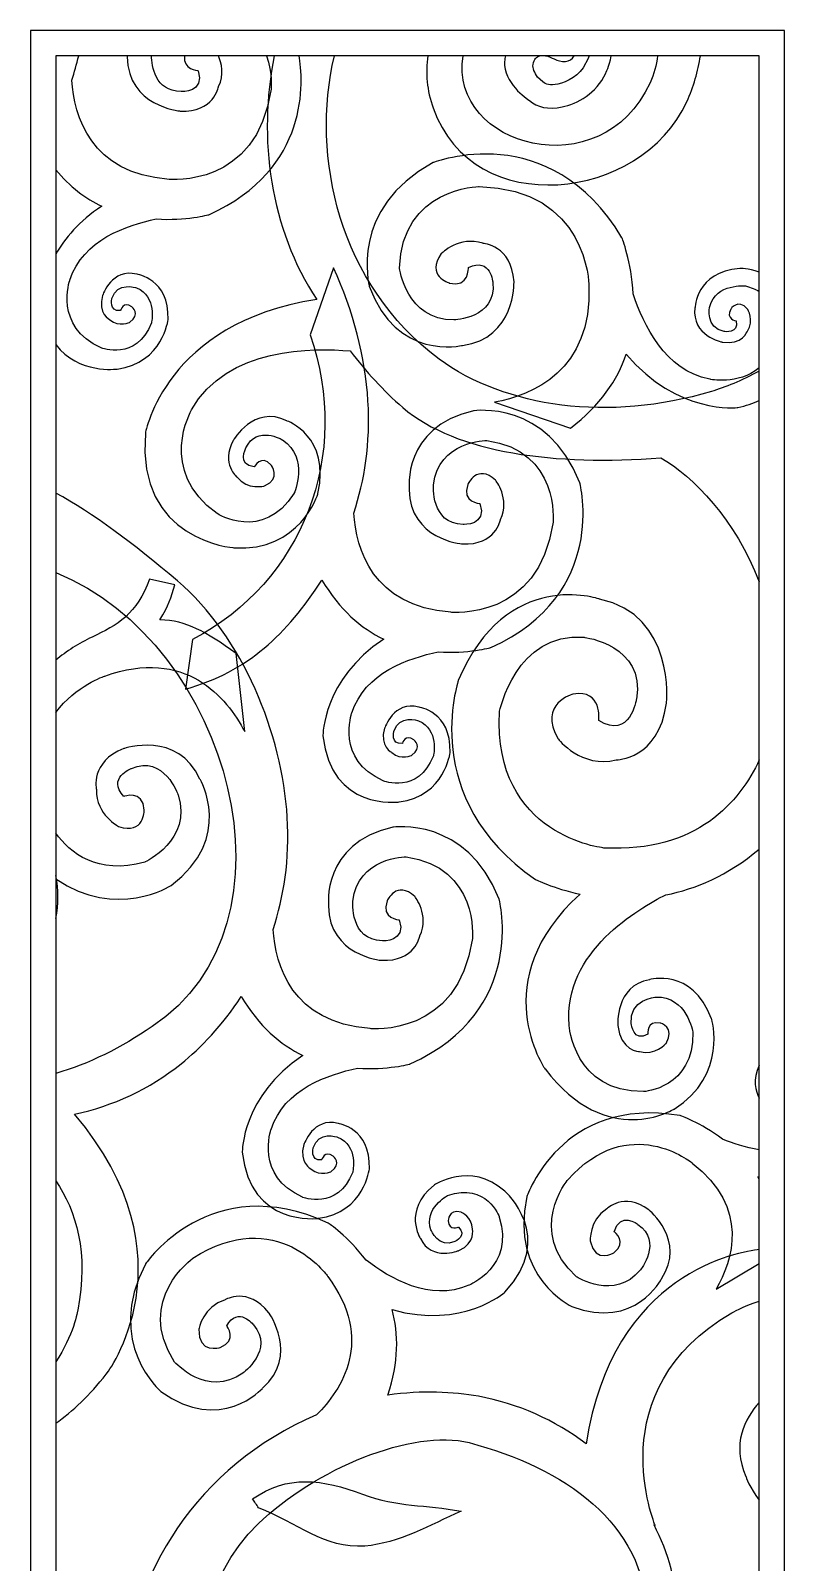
# Model space of a CAD drawing. Header units: centimetres. Extents: x -9.3 to 4.2, y -16.9 to 28.3.
# Drawn here: x -9.33 to 4.24, y 0.74 to 28.29 of the extents above; entities that cross this region are included whole.
import ezdxf

# ---------------------------------------------------------------- set-up
doc = ezdxf.new("R2010")
doc.units = ezdxf.units.CM
doc.header["$MEASUREMENT"] = 0
doc.layers.add('layer 1', color=7, linetype='Continuous')

msp = doc.modelspace()

# ---------------------------------------------------------------- linework, layer by layer
at = {"layer": 'layer 1', "color": 17}
msp.add_lwpolyline([(-9.32529, -16.92782), (4.24021, -16.92782), (4.24021, 28.2905), (-9.32529, 28.2905), (-9.32529, -16.92782)], close=True, dxfattribs=at)
at = {"layer": 'layer 1', "color": 15}
for points, knots in [([(-8.46009, 27.83832), (-8.49599, 27.68736), (-8.5378, 27.54143), (-8.58454, 27.40031), (-8.58454, 27.40031), (-8.5389, 26.76052), (-8.25875, 25.72254), (-6.83439, 25.61505), (-6.83439, 25.61505), (-6.83439, 25.61505), (-5.24925, 25.45483), (-4.99814, 27.23465), (-4.99814, 27.23465), (-4.99814, 27.23465), (-4.96982, 27.51809), (-5.07739, 27.83832), (-5.07739, 27.83832), (-5.07739, 27.83832), (-4.49448, 27.83832), (-4.49448, 27.83832), (-4.49448, 27.83832), (-4.41979, 27.40939), (-4.27888, 25.80864), (-6.11815, 24.98011), (-6.11815, 24.98011), (-6.11815, 24.98011), (-6.52749, 24.86726), (-7.06674, 24.90265), (-7.06674, 24.90265), (-7.58929, 24.79233), (-8.3873, 24.53093), (-8.61914, 23.80355), (-8.61914, 23.80355), (-8.61914, 23.80355), (-8.91365, 22.96223), (-8.0528, 22.58272), (-8.0528, 22.58272), (-8.0528, 22.58272), (-7.42625, 22.34023), (-7.15127, 23.03239), (-7.15127, 23.03239), (-7.15127, 23.03239), (-7.04141, 23.51083), (-7.42202, 23.66354), (-7.42202, 23.66354), (-7.42202, 23.66354), (-7.77247, 23.78413), (-7.86097, 23.47253), (-7.86097, 23.47253), (-7.86097, 23.47253), (-7.92591, 23.23174), (-7.70976, 23.25593), (-7.70976, 23.25593), (-7.70976, 23.25593), (-7.65288, 23.43353), (-7.50398, 23.32257), (-7.50398, 23.32257), (-7.50398, 23.32257), (-7.33583, 23.18693), (-7.53708, 23.04512), (-7.53708, 23.04512), (-7.53708, 23.04512), (-7.73283, 22.9486), (-7.89754, 23.09051), (-7.89754, 23.09051), (-7.89754, 23.09051), (-8.12713, 23.20056), (-8.0301, 23.52855), (-8.0301, 23.52855), (-8.0301, 23.52855), (-7.86322, 24.02744), (-7.41497, 23.90979), (-7.41497, 23.90979), (-7.41497, 23.90979), (-6.8285, 23.83288), (-6.85064, 23.09528), (-6.85064, 23.09528), (-6.85064, 23.09528), (-6.93586, 22.31592), (-7.76899, 22.20381), (-7.76899, 22.20381), (-7.76899, 22.20381), (-8.46897, 22.10669), (-8.87311, 22.64418), (-8.87311, 22.64418), (-8.87311, 22.64418), (-8.87311, 24.2683), (-8.87311, 24.2683), (-8.87311, 24.2683), (-8.71299, 24.5513), (-8.45662, 24.8616), (-8.04592, 25.13151), (-8.04592, 25.13151), (-8.33651, 25.26947), (-8.61951, 25.48235), (-8.87311, 25.78957), (-8.87311, 25.78957), (-8.87311, 25.78957), (-8.87311, 27.83832), (-8.87311, 27.83832), (-8.87311, 27.83832), (-8.87311, 27.83832), (-8.46009, 27.83832), (-8.46009, 27.83832)], [0, 0, 0, 0, 0.03703704, 0.03703704, 0.03703704, 0.03703704, 0.07407407, 0.07407407, 0.07407407, 0.07407407, 0.11111111, 0.11111111, 0.11111111, 0.11111111, 0.14814815, 0.14814815, 0.14814815, 0.14814815, 0.18518519, 0.18518519, 0.18518519, 0.18518519, 0.22222222, 0.22222222, 0.22222222, 0.22222222, 0.25925926, 0.25925926, 0.25925926, 0.25925926, 0.2962963, 0.2962963, 0.2962963, 0.2962963, 0.33333333, 0.33333333, 0.33333333, 0.33333333, 0.37037037, 0.37037037, 0.37037037, 0.37037037, 0.40740741, 0.40740741, 0.40740741, 0.40740741, 0.44444444, 0.44444444, 0.44444444, 0.44444444, 0.48148148, 0.48148148, 0.48148148, 0.48148148, 0.51851852, 0.51851852, 0.51851852, 0.51851852, 0.55555556, 0.55555556, 0.55555556, 0.55555556, 0.59259259, 0.59259259, 0.59259259, 0.59259259, 0.62962963, 0.62962963, 0.62962963, 0.62962963, 0.66666667, 0.66666667, 0.66666667, 0.66666667, 0.7037037, 0.7037037, 0.7037037, 0.7037037, 0.74074074, 0.74074074, 0.74074074, 0.74074074, 0.77777778, 0.77777778, 0.77777778, 0.77777778, 0.81481481, 0.81481481, 0.81481481, 0.81481481, 0.85185185, 0.85185185, 0.85185185, 0.85185185, 0.88888889, 0.88888889, 0.88888889, 0.88888889, 0.92592593, 0.92592593, 0.92592593, 0.92592593, 1, 1, 1, 1]), ([(-7.14959, 27.83832), (-7.14611, 27.65865), (-7.09056, 27.20274), (-6.61673, 27.19486), (-6.61673, 27.19486), (-6.61673, 27.19486), (-6.17864, 27.17146), (-6.31277, 27.57006), (-6.31277, 27.57006), (-6.31277, 27.57006), (-6.59641, 27.58755), (-6.55301, 27.83832), (-6.55301, 27.83832), (-6.55301, 27.83832), (-5.9449, 27.83832), (-5.9449, 27.83832), (-5.9449, 27.83832), (-5.88789, 27.70657), (-5.84098, 27.50305), (-5.94225, 27.2827), (-5.94225, 27.2827), (-5.94225, 27.2827), (-6.02756, 26.81525), (-6.63479, 26.84438), (-6.63479, 26.84438), (-6.63479, 26.84438), (-7.57762, 26.92764), (-7.58554, 27.81911), (-7.58554, 27.81911), (-7.58554, 27.81911), (-7.58636, 27.82584), (-7.58727, 27.83832), (-7.58727, 27.83832), (-7.58727, 27.83832), (-7.14959, 27.83832), (-7.14959, 27.83832)], [0, 0, 0, 0, 0.1, 0.1, 0.1, 0.1, 0.2, 0.2, 0.2, 0.2, 0.3, 0.3, 0.3, 0.3, 0.4, 0.4, 0.4, 0.4, 0.5, 0.5, 0.5, 0.5, 0.6, 0.6, 0.6, 0.6, 0.7, 0.7, 0.7, 0.7, 0.8, 0.8, 0.8, 0.8, 1, 1, 1, 1]), ([(3.78802, 18.37495), (3.36528, 19.48491), (2.59648, 20.28344), (2.01667, 20.60321), (2.01667, 20.60321), (0.12705, 20.4658), (-1.65059, 20.67955), (-2.62795, 21.51151), (-2.62795, 21.51151), (-2.98171, 21.81377), (-3.28774, 22.1604), (-3.57426, 22.52935), (-3.57426, 22.52935), (-4.21219, 22.58577), (-5.80335, 22.607), (-6.42922, 21.4683), (-6.42922, 21.4683), (-6.42922, 21.4683), (-7.06128, 20.38243), (-5.96543, 19.60206), (-5.96543, 19.60206), (-5.96543, 19.60206), (-5.15292, 19.08146), (-4.58334, 19.968), (-4.58334, 19.968), (-4.58334, 19.968), (-4.30286, 20.60233), (-4.79366, 20.92877), (-4.79366, 20.92877), (-4.79366, 20.92877), (-5.24872, 21.20263), (-5.45227, 20.78311), (-5.45227, 20.78311), (-5.45227, 20.78311), (-5.61424, 20.47446), (-5.30288, 20.44149), (-5.30288, 20.44149), (-5.30288, 20.44149), (-5.17466, 20.67723), (-5.00049, 20.48079), (-5.00049, 20.48079), (-5.00049, 20.48079), (-4.80131, 20.23263), (-5.11366, 20.10132), (-5.11366, 20.10132), (-5.11366, 20.10132), (-5.42222, 20.01788), (-5.6142, 20.26207), (-5.6142, 20.26207), (-5.6142, 20.26207), (-5.90163, 20.49181), (-5.67785, 20.91794), (-5.67785, 20.91794), (-5.67785, 20.91794), (-5.31076, 21.56651), (-4.71406, 21.27122), (-4.71406, 21.27122), (-4.71406, 21.27122), (-3.92115, 20.99383), (-4.15444, 19.96313), (-4.15444, 19.96313), (-4.15444, 19.96313), (-4.4769, 18.9084), (-5.66687, 18.98859), (-5.66687, 18.98859), (-5.66687, 18.98859), (-7.4295, 19.11145), (-7.2598, 21.04943), (-7.2598, 21.04943), (-7.2598, 21.04943), (-6.91008, 23.03517), (-4.17553, 23.45504), (-4.17553, 23.45504), (-5.01799, 24.71976), (-5.23873, 26.3604), (-4.9399, 27.83832), (-4.9399, 27.83832), (-4.9399, 27.83832), (-3.8584, 27.83832), (-3.8584, 27.83832), (-3.8584, 27.83832), (-4.28528, 26.01201), (-3.77721, 23.7338), (-1.97516, 22.38113), (-1.97516, 22.38113), (-0.77919, 21.51004), (1.08374, 21.24545), (2.92567, 21.80005), (2.92567, 21.80005), (3.17211, 21.87266), (3.46785, 21.99434), (3.78802, 22.16428), (3.78802, 22.16428), (3.78802, 22.16428), (3.78802, 18.37495), (3.78802, 18.37495)], [0, 0, 0, 0, 0.04, 0.04, 0.04, 0.04, 0.08, 0.08, 0.08, 0.08, 0.12, 0.12, 0.12, 0.12, 0.16, 0.16, 0.16, 0.16, 0.2, 0.2, 0.2, 0.2, 0.24, 0.24, 0.24, 0.24, 0.28, 0.28, 0.28, 0.28, 0.32, 0.32, 0.32, 0.32, 0.36, 0.36, 0.36, 0.36, 0.4, 0.4, 0.4, 0.4, 0.44, 0.44, 0.44, 0.44, 0.48, 0.48, 0.48, 0.48, 0.52, 0.52, 0.52, 0.52, 0.56, 0.56, 0.56, 0.56, 0.6, 0.6, 0.6, 0.6, 0.64, 0.64, 0.64, 0.64, 0.68, 0.68, 0.68, 0.68, 0.72, 0.72, 0.72, 0.72, 0.76, 0.76, 0.76, 0.76, 0.8, 0.8, 0.8, 0.8, 0.84, 0.84, 0.84, 0.84, 0.88, 0.88, 0.88, 0.88, 0.92, 0.92, 0.92, 0.92, 1, 1, 1, 1]), ([(2.72805, 27.83832), (2.68731, 27.56013), (2.60714, 27.28202), (2.48376, 27.01023), (2.48376, 27.01023), (1.66437, 25.21816), (-1.36552, 24.86413), (-2.08041, 26.89947), (-2.08041, 26.89947), (-2.19599, 27.21097), (-2.22144, 27.53206), (-2.17578, 27.83832), (-2.17578, 27.83832), (-2.17578, 27.83832), (-1.54018, 27.83832), (-1.54018, 27.83832), (-1.54018, 27.83832), (-1.80726, 26.19781), (0.95335, 25.44582), (1.8229, 27.35269), (1.8229, 27.35269), (1.89242, 27.50572), (1.937, 27.66931), (1.95937, 27.83832), (1.95937, 27.83832), (1.95937, 27.83832), (2.72805, 27.83832), (2.72805, 27.83832)], [0, 0, 0, 0, 0.125, 0.125, 0.125, 0.125, 0.25, 0.25, 0.25, 0.25, 0.375, 0.375, 0.375, 0.375, 0.5, 0.5, 0.5, 0.5, 0.625, 0.625, 0.625, 0.625, 0.75, 0.75, 0.75, 0.75, 1, 1, 1, 1]), ([(1.12253, 27.83832), (1.08863, 27.64057), (1.02472, 27.52342), (1.02472, 27.52342), (1.02472, 27.52342), (0.86129, 27.16183), (0.51352, 26.97385), (0.23883, 26.91739), (0.23883, 26.91739), (-0.00815, 26.8678), (-0.2168, 26.91036), (-0.34427, 27.03387), (-0.34427, 27.03387), (-0.40135, 27.06265), (-0.8224, 27.35945), (-0.79622, 27.73395), (-0.79622, 27.73395), (-0.79358, 27.77007), (-0.78744, 27.80485), (-0.77783, 27.83832), (-0.77783, 27.83832), (-0.77783, 27.83832), (-0.15901, 27.83832), (-0.15901, 27.83832), (-0.15901, 27.83832), (-0.21815, 27.82421), (-0.26595, 27.77948), (-0.28275, 27.68194), (-0.28275, 27.68194), (-0.29789, 27.61506), (-0.25236, 27.53169), (-0.20058, 27.45104), (-0.20058, 27.45104), (-0.20058, 27.45104), (-0.10506, 27.36958), (-0.10506, 27.36958), (-0.10506, 27.36958), (-0.057, 27.32482), (0.02718, 27.30092), (0.16012, 27.32777), (0.16012, 27.32777), (0.32957, 27.36229), (0.56367, 27.48222), (0.66067, 27.69763), (0.66067, 27.69763), (0.66067, 27.69763), (0.69494, 27.75088), (0.72454, 27.83832), (0.72454, 27.83832), (0.72454, 27.83832), (1.12253, 27.83832), (1.12253, 27.83832)], [0, 0, 0, 0, 0.07142857, 0.07142857, 0.07142857, 0.07142857, 0.14285714, 0.14285714, 0.14285714, 0.14285714, 0.21428571, 0.21428571, 0.21428571, 0.21428571, 0.28571429, 0.28571429, 0.28571429, 0.28571429, 0.35714286, 0.35714286, 0.35714286, 0.35714286, 0.42857143, 0.42857143, 0.42857143, 0.42857143, 0.5, 0.5, 0.5, 0.5, 0.57142857, 0.57142857, 0.57142857, 0.57142857, 0.64285714, 0.64285714, 0.64285714, 0.64285714, 0.71428571, 0.71428571, 0.71428571, 0.71428571, 0.78571429, 0.78571429, 0.78571429, 0.78571429, 0.85714286, 0.85714286, 0.85714286, 0.85714286, 1, 1, 1, 1]), ([(0.45552, 27.83832), (0.39924, 27.70845), (0.21243, 27.71809), (0.09854, 27.7804), (0.09854, 27.7804), (0.05346, 27.80427), (-0.00294, 27.82809), (-0.05865, 27.83832), (-0.05865, 27.83832), (-0.05865, 27.83832), (0.45552, 27.83832), (0.45552, 27.83832)], [0, 0, 0, 0, 0.25, 0.25, 0.25, 0.25, 0.5, 0.5, 0.5, 0.5, 1, 1, 1, 1]), ([(-0.97918, 21.60555), (-0.29616, 21.73505), (0.78607, 22.16703), (0.72287, 23.71391), (0.72287, 23.71391), (0.72287, 23.71391), (0.69623, 25.44049), (-1.25135, 25.48724), (-1.25135, 25.48724), (-1.25135, 25.48724), (-2.64458, 25.46439), (-2.68732, 24.0197), (-2.68732, 24.0197), (-2.68732, 24.0197), (-2.56419, 23.07918), (-1.70835, 23.08784), (-1.70835, 23.08784), (-1.70835, 23.08784), (-0.94161, 23.11303), (-1.00519, 23.74977), (-1.00519, 23.74977), (-1.00519, 23.74977), (-1.03503, 24.22433), (-1.44729, 24.02987), (-1.44729, 24.02987), (-1.44729, 24.02987), (-1.42714, 23.66217), (-1.79084, 23.75068), (-1.79084, 23.75068), (-1.79084, 23.75068), (-2.22072, 23.88509), (-1.93548, 24.27911), (-1.93548, 24.27911), (-1.93548, 24.27911), (-1.61426, 24.60472), (-1.18448, 24.46484), (-1.18448, 24.46484), (-1.18448, 24.46484), (-0.67053, 24.43172), (-0.62562, 23.77436), (-0.62562, 23.77436), (-0.62562, 23.77436), (-0.59682, 22.74891), (-1.55552, 22.6284), (-1.55552, 22.6284), (-1.55552, 22.6284), (-2.74671, 22.33998), (-3.22955, 23.69378), (-3.22955, 23.69378), (-3.22955, 23.69378), (-3.61111, 25.09734), (-2.07799, 25.91594), (-2.07799, 25.91594), (-2.07799, 25.91594), (0.01221, 26.74345), (1.31643, 24.56472), (1.31643, 24.56472), (1.31643, 24.56472), (1.48934, 24.13823), (1.51898, 23.55326), (1.51898, 23.55326), (1.70339, 23.00457), (2.08504, 22.17832), (2.8972, 22.02011), (2.8972, 22.02011), (2.8972, 22.02011), (3.39983, 21.90752), (3.78802, 22.2261), (3.78802, 22.2261), (3.78802, 22.2261), (3.78802, 21.63676), (3.78802, 21.63676), (3.78802, 21.63676), (3.67626, 21.5867), (3.54883, 21.5441), (3.403, 21.51156), (3.403, 21.51156), (3.403, 21.51156), (2.31266, 21.37625), (1.3956, 22.4704), (1.3956, 22.4704), (1.23966, 22.01076), (0.92557, 21.54872), (0.38951, 21.14105), (0.38951, 21.14105), (0.38951, 21.14105), (-0.97918, 21.60555), (-0.97918, 21.60555)], [0, 0, 0, 0, 0.04347826, 0.04347826, 0.04347826, 0.04347826, 0.08695652, 0.08695652, 0.08695652, 0.08695652, 0.13043478, 0.13043478, 0.13043478, 0.13043478, 0.17391304, 0.17391304, 0.17391304, 0.17391304, 0.2173913, 0.2173913, 0.2173913, 0.2173913, 0.26086957, 0.26086957, 0.26086957, 0.26086957, 0.30434783, 0.30434783, 0.30434783, 0.30434783, 0.34782609, 0.34782609, 0.34782609, 0.34782609, 0.39130435, 0.39130435, 0.39130435, 0.39130435, 0.43478261, 0.43478261, 0.43478261, 0.43478261, 0.47826087, 0.47826087, 0.47826087, 0.47826087, 0.52173913, 0.52173913, 0.52173913, 0.52173913, 0.56521739, 0.56521739, 0.56521739, 0.56521739, 0.60869565, 0.60869565, 0.60869565, 0.60869565, 0.65217391, 0.65217391, 0.65217391, 0.65217391, 0.69565217, 0.69565217, 0.69565217, 0.69565217, 0.73913043, 0.73913043, 0.73913043, 0.73913043, 0.7826087, 0.7826087, 0.7826087, 0.7826087, 0.82608696, 0.82608696, 0.82608696, 0.82608696, 0.86956522, 0.86956522, 0.86956522, 0.86956522, 0.91304348, 0.91304348, 0.91304348, 0.91304348, 1, 1, 1, 1]), ([(-6.40961, 17.33969), (-4.42595, 18.37406), (-3.53903, 20.66747), (-4.29493, 22.81966), (-4.29493, 22.81966), (-4.29493, 22.81966), (-3.87324, 24.02533), (-3.87324, 24.02533), (-3.87324, 24.02533), (-3.51533, 23.25225), (-3.30353, 22.40846), (-3.25416, 21.63056), (-3.25416, 21.63056), (-3.2069, 20.86421), (-3.31627, 20.19757), (-3.50982, 19.61324), (-3.50982, 19.61324), (-3.46418, 18.97345), (-3.18403, 17.93547), (-1.75967, 17.82798), (-1.75967, 17.82798), (-1.75967, 17.82798), (-0.17453, 17.66775), (0.07658, 19.44758), (0.07658, 19.44758), (0.07658, 19.44758), (0.20463, 20.72682), (-1.11477, 20.92047), (-1.11477, 20.92047), (-1.11477, 20.92047), (-1.98985, 20.90821), (-2.07343, 20.12296), (-2.07343, 20.12296), (-2.07343, 20.12296), (-2.13234, 19.4176), (-1.54201, 19.40778), (-1.54201, 19.40778), (-1.54201, 19.40778), (-1.10392, 19.38438), (-1.23804, 19.78298), (-1.23804, 19.78298), (-1.23804, 19.78298), (-1.57717, 19.80384), (-1.45716, 20.12768), (-1.45716, 20.12768), (-1.45716, 20.12768), (-1.28802, 20.50726), (-0.95743, 20.20373), (-0.95743, 20.20373), (-0.95743, 20.20373), (-0.69338, 19.87453), (-0.86753, 19.49563), (-0.86753, 19.49563), (-0.86753, 19.49563), (-0.95284, 19.02817), (-1.56007, 19.0573), (-1.56007, 19.0573), (-1.56007, 19.0573), (-2.5029, 19.14057), (-2.51082, 20.03204), (-2.51082, 20.03204), (-2.51082, 20.03204), (-2.64776, 21.15452), (-1.35546, 21.45224), (-1.35546, 21.45224), (-1.35546, 21.45224), (-0.0284, 21.65182), (0.55785, 20.15929), (0.55785, 20.15929), (0.55785, 20.15929), (1.09269, 18.15529), (-1.04343, 17.19304), (-1.04343, 17.19304), (-1.04343, 17.19304), (-1.45277, 17.08018), (-1.99202, 17.11557), (-1.99202, 17.11557), (-2.51457, 17.00525), (-3.31258, 16.74385), (-3.54442, 16.01648), (-3.54442, 16.01648), (-3.54442, 16.01648), (-3.83892, 15.17516), (-2.97808, 14.79565), (-2.97808, 14.79565), (-2.97808, 14.79565), (-2.35153, 14.55316), (-2.07654, 15.24532), (-2.07654, 15.24532), (-2.07654, 15.24532), (-1.96669, 15.72376), (-2.3473, 15.87647), (-2.3473, 15.87647), (-2.3473, 15.87647), (-2.69775, 15.99705), (-2.78624, 15.68546), (-2.78624, 15.68546), (-2.78624, 15.68546), (-2.85119, 15.44467), (-2.63504, 15.46885), (-2.63504, 15.46885), (-2.63504, 15.46885), (-2.57815, 15.64645), (-2.42925, 15.5355), (-2.42925, 15.5355), (-2.42925, 15.5355), (-2.26111, 15.39985), (-2.46235, 15.25805), (-2.46235, 15.25805), (-2.46235, 15.25805), (-2.65811, 15.16153), (-2.82282, 15.30343), (-2.82282, 15.30343), (-2.82282, 15.30343), (-3.05241, 15.41349), (-2.95537, 15.74148), (-2.95537, 15.74148), (-2.95537, 15.74148), (-2.7885, 16.24037), (-2.34025, 16.12271), (-2.34025, 16.12271), (-2.34025, 16.12271), (-1.75378, 16.04581), (-1.77592, 15.30821), (-1.77592, 15.30821), (-1.77592, 15.30821), (-1.86114, 14.52885), (-2.69427, 14.41674), (-2.69427, 14.41674), (-2.69427, 14.41674), (-3.92335, 14.2459), (-4.06456, 15.60733), (-4.06456, 15.60733), (-4.06456, 15.60733), (-4.07196, 16.62102), (-2.97119, 17.34444), (-2.97119, 17.34444), (-3.37575, 17.5365), (-3.76558, 17.87375), (-4.08186, 18.4086), (-4.08186, 18.4086), (-4.72134, 17.42602), (-5.4038, 16.77102), (-6.5393, 16.44406), (-6.5393, 16.44406), (-6.5393, 16.44406), (-6.40961, 17.33969), (-6.40961, 17.33969)], [0, 0, 0, 0, 0.02631579, 0.02631579, 0.02631579, 0.02631579, 0.05263158, 0.05263158, 0.05263158, 0.05263158, 0.07894737, 0.07894737, 0.07894737, 0.07894737, 0.10526316, 0.10526316, 0.10526316, 0.10526316, 0.13157895, 0.13157895, 0.13157895, 0.13157895, 0.15789474, 0.15789474, 0.15789474, 0.15789474, 0.18421053, 0.18421053, 0.18421053, 0.18421053, 0.21052632, 0.21052632, 0.21052632, 0.21052632, 0.23684211, 0.23684211, 0.23684211, 0.23684211, 0.26315789, 0.26315789, 0.26315789, 0.26315789, 0.28947368, 0.28947368, 0.28947368, 0.28947368, 0.31578947, 0.31578947, 0.31578947, 0.31578947, 0.34210526, 0.34210526, 0.34210526, 0.34210526, 0.36842105, 0.36842105, 0.36842105, 0.36842105, 0.39473684, 0.39473684, 0.39473684, 0.39473684, 0.42105263, 0.42105263, 0.42105263, 0.42105263, 0.44736842, 0.44736842, 0.44736842, 0.44736842, 0.47368421, 0.47368421, 0.47368421, 0.47368421, 0.5, 0.5, 0.5, 0.5, 0.52631579, 0.52631579, 0.52631579, 0.52631579, 0.55263158, 0.55263158, 0.55263158, 0.55263158, 0.57894737, 0.57894737, 0.57894737, 0.57894737, 0.60526316, 0.60526316, 0.60526316, 0.60526316, 0.63157895, 0.63157895, 0.63157895, 0.63157895, 0.65789474, 0.65789474, 0.65789474, 0.65789474, 0.68421053, 0.68421053, 0.68421053, 0.68421053, 0.71052632, 0.71052632, 0.71052632, 0.71052632, 0.73684211, 0.73684211, 0.73684211, 0.73684211, 0.76315789, 0.76315789, 0.76315789, 0.76315789, 0.78947368, 0.78947368, 0.78947368, 0.78947368, 0.81578947, 0.81578947, 0.81578947, 0.81578947, 0.84210526, 0.84210526, 0.84210526, 0.84210526, 0.86842105, 0.86842105, 0.86842105, 0.86842105, 0.89473684, 0.89473684, 0.89473684, 0.89473684, 0.92105263, 0.92105263, 0.92105263, 0.92105263, 0.94736842, 0.94736842, 0.94736842, 0.94736842, 1, 1, 1, 1]), ([(3.78802, 23.60033), (3.71932, 23.63857), (3.6384, 23.67161), (3.54299, 23.6972), (3.54299, 23.6972), (3.54299, 23.6972), (3.01413, 23.75537), (2.89755, 23.32644), (2.89755, 23.32644), (2.89755, 23.32644), (2.81176, 22.93402), (3.15831, 22.87789), (3.15831, 22.87789), (3.15831, 22.87789), (3.42569, 22.83823), (3.3725, 23.06788), (3.3725, 23.06788), (3.3725, 23.06788), (3.17417, 23.10681), (3.27491, 23.28104), (3.27491, 23.28104), (3.27491, 23.28104), (3.39981, 23.4791), (3.57775, 23.28027), (3.57775, 23.28027), (3.57775, 23.28027), (3.70625, 23.08165), (3.57418, 22.88651), (3.57418, 22.88651), (3.57418, 22.88651), (3.48453, 22.62552), (3.11926, 22.68878), (3.11926, 22.68878), (3.11926, 22.68878), (2.56122, 22.80577), (2.63157, 23.3031), (2.63157, 23.3031), (2.63157, 23.3031), (2.6407, 23.94411), (3.43752, 24.01294), (3.43752, 24.01294), (3.43752, 24.01294), (3.59272, 24.01399), (3.78802, 23.94639), (3.78802, 23.94639), (3.78802, 23.94639), (3.78802, 23.60033), (3.78802, 23.60033)], [0, 0, 0, 0, 0.07692308, 0.07692308, 0.07692308, 0.07692308, 0.15384615, 0.15384615, 0.15384615, 0.15384615, 0.23076923, 0.23076923, 0.23076923, 0.23076923, 0.30769231, 0.30769231, 0.30769231, 0.30769231, 0.38461538, 0.38461538, 0.38461538, 0.38461538, 0.46153846, 0.46153846, 0.46153846, 0.46153846, 0.53846154, 0.53846154, 0.53846154, 0.53846154, 0.61538462, 0.61538462, 0.61538462, 0.61538462, 0.69230769, 0.69230769, 0.69230769, 0.69230769, 0.76923077, 0.76923077, 0.76923077, 0.76923077, 0.84615385, 0.84615385, 0.84615385, 0.84615385, 1, 1, 1, 1]), ([(-8.87311, 4.34255), (-8.55636, 4.80799), (-8.47634, 5.27579), (-8.47634, 5.27579), (-8.47634, 5.27579), (-8.27561, 6.30286), (-8.50666, 7.05939), (-8.87311, 7.60371), (-8.87311, 7.60371), (-8.87311, 7.60371), (-8.87311, 9.53253), (-8.87311, 9.53253), (-8.87311, 9.53253), (-8.28332, 9.69906), (-7.69258, 9.99769), (-7.1388, 10.37713), (-7.1388, 10.37713), (-4.359, 12.19874), (-5.71891, 17.26665), (-8.87311, 18.54533), (-8.87311, 18.54533), (-8.87311, 18.54533), (-8.87311, 19.9733), (-8.87311, 19.9733), (-8.87311, 19.9733), (-8.19587, 19.60246), (-7.48524, 19.07019), (-6.68382, 18.3937), (-6.68382, 18.3937), (-5.49923, 17.38292), (-4.80156, 15.6396), (-4.70645, 14.141), (-4.70645, 14.141), (-4.6592, 13.37464), (-4.76856, 12.70801), (-4.96211, 12.12368), (-4.96211, 12.12368), (-4.91647, 11.48389), (-4.63632, 10.44591), (-3.21196, 10.33842), (-3.21196, 10.33842), (-3.21196, 10.33842), (-1.62682, 10.17819), (-1.37571, 11.95802), (-1.37571, 11.95802), (-1.37571, 11.95802), (-1.24767, 13.23725), (-2.56706, 13.43091), (-2.56706, 13.43091), (-2.56706, 13.43091), (-3.44214, 13.41865), (-3.52572, 12.6334), (-3.52572, 12.6334), (-3.52572, 12.6334), (-3.58463, 11.92804), (-2.9943, 11.91822), (-2.9943, 11.91822), (-2.9943, 11.91822), (-2.55621, 11.89482), (-2.69033, 12.29342), (-2.69033, 12.29342), (-2.69033, 12.29342), (-3.02946, 12.31427), (-2.90946, 12.63812), (-2.90946, 12.63812), (-2.90946, 12.63812), (-2.74031, 13.0177), (-2.40972, 12.71417), (-2.40972, 12.71417), (-2.40972, 12.71417), (-2.14567, 12.38497), (-2.31982, 12.00607), (-2.31982, 12.00607), (-2.31982, 12.00607), (-2.40513, 11.53861), (-3.01236, 11.56774), (-3.01236, 11.56774), (-3.01236, 11.56774), (-3.95519, 11.65101), (-3.96311, 12.54247), (-3.96311, 12.54247), (-3.96311, 12.54247), (-4.10005, 13.66496), (-2.80775, 13.96267), (-2.80775, 13.96267), (-2.80775, 13.96267), (-1.48069, 14.16226), (-0.89444, 12.66973), (-0.89444, 12.66973), (-0.89444, 12.66973), (-0.3596, 10.66572), (-2.49572, 9.70348), (-2.49572, 9.70348), (-2.49572, 9.70348), (-2.90506, 9.59062), (-3.44431, 9.62601), (-3.44431, 9.62601), (-3.96686, 9.51569), (-4.76487, 9.25429), (-4.99671, 8.52691), (-4.99671, 8.52691), (-4.99671, 8.52691), (-5.29122, 7.6856), (-4.43037, 7.30608), (-4.43037, 7.30608), (-4.43037, 7.30608), (-3.80382, 7.0636), (-3.52884, 7.75576), (-3.52884, 7.75576), (-3.52884, 7.75576), (-3.41898, 8.2342), (-3.79959, 8.38691), (-3.79959, 8.38691), (-3.79959, 8.38691), (-4.15004, 8.50749), (-4.23854, 8.1959), (-4.23854, 8.1959), (-4.23854, 8.1959), (-4.30348, 7.95511), (-4.08733, 7.97929), (-4.08733, 7.97929), (-4.08733, 7.97929), (-4.03045, 8.15689), (-3.88155, 8.04593), (-3.88155, 8.04593), (-3.88155, 8.04593), (-3.7134, 7.91029), (-3.91464, 7.76849), (-3.91464, 7.76849), (-3.91464, 7.76849), (-4.1104, 7.67197), (-4.27511, 7.81387), (-4.27511, 7.81387), (-4.27511, 7.81387), (-4.5047, 7.92393), (-4.40766, 8.25191), (-4.40766, 8.25191), (-4.40766, 8.25191), (-4.24079, 8.75081), (-3.79254, 8.63315), (-3.79254, 8.63315), (-3.79254, 8.63315), (-3.20607, 8.55624), (-3.22821, 7.81865), (-3.22821, 7.81865), (-3.22821, 7.81865), (-3.31343, 7.03928), (-4.14656, 6.92717), (-4.14656, 6.92717), (-4.14656, 6.92717), (-5.37565, 6.75634), (-5.51685, 8.11777), (-5.51685, 8.11777), (-5.51685, 8.11777), (-5.52426, 9.13146), (-4.42349, 9.85488), (-4.42349, 9.85488), (-4.82804, 10.04693), (-5.21787, 10.38418), (-5.53415, 10.91904), (-5.53415, 10.91904), (-5.87333, 10.39787), (-6.26445, 9.98962), (-6.61838, 9.70496), (-6.61838, 9.70496), (-7.18373, 9.24983), (-7.84716, 8.9468), (-8.5342, 8.79993), (-8.5342, 8.79993), (-6.34314, 6.21876), (-7.96441, 4.12251), (-7.96441, 4.12251), (-7.96441, 4.12251), (-8.26346, 3.73926), (-8.5694, 3.45225), (-8.87311, 3.24027), (-8.87311, 3.24027), (-8.87311, 3.24027), (-8.87311, 4.34255), (-8.87311, 4.34255)], [0, 0, 0, 0, 0.02173913, 0.02173913, 0.02173913, 0.02173913, 0.04347826, 0.04347826, 0.04347826, 0.04347826, 0.06521739, 0.06521739, 0.06521739, 0.06521739, 0.08695652, 0.08695652, 0.08695652, 0.08695652, 0.10869565, 0.10869565, 0.10869565, 0.10869565, 0.13043478, 0.13043478, 0.13043478, 0.13043478, 0.15217391, 0.15217391, 0.15217391, 0.15217391, 0.17391304, 0.17391304, 0.17391304, 0.17391304, 0.19565217, 0.19565217, 0.19565217, 0.19565217, 0.2173913, 0.2173913, 0.2173913, 0.2173913, 0.23913043, 0.23913043, 0.23913043, 0.23913043, 0.26086957, 0.26086957, 0.26086957, 0.26086957, 0.2826087, 0.2826087, 0.2826087, 0.2826087, 0.30434783, 0.30434783, 0.30434783, 0.30434783, 0.32608696, 0.32608696, 0.32608696, 0.32608696, 0.34782609, 0.34782609, 0.34782609, 0.34782609, 0.36956522, 0.36956522, 0.36956522, 0.36956522, 0.39130435, 0.39130435, 0.39130435, 0.39130435, 0.41304348, 0.41304348, 0.41304348, 0.41304348, 0.43478261, 0.43478261, 0.43478261, 0.43478261, 0.45652174, 0.45652174, 0.45652174, 0.45652174, 0.47826087, 0.47826087, 0.47826087, 0.47826087, 0.5, 0.5, 0.5, 0.5, 0.52173913, 0.52173913, 0.52173913, 0.52173913, 0.54347826, 0.54347826, 0.54347826, 0.54347826, 0.56521739, 0.56521739, 0.56521739, 0.56521739, 0.58695652, 0.58695652, 0.58695652, 0.58695652, 0.60869565, 0.60869565, 0.60869565, 0.60869565, 0.63043478, 0.63043478, 0.63043478, 0.63043478, 0.65217391, 0.65217391, 0.65217391, 0.65217391, 0.67391304, 0.67391304, 0.67391304, 0.67391304, 0.69565217, 0.69565217, 0.69565217, 0.69565217, 0.7173913, 0.7173913, 0.7173913, 0.7173913, 0.73913043, 0.73913043, 0.73913043, 0.73913043, 0.76086957, 0.76086957, 0.76086957, 0.76086957, 0.7826087, 0.7826087, 0.7826087, 0.7826087, 0.80434783, 0.80434783, 0.80434783, 0.80434783, 0.82608696, 0.82608696, 0.82608696, 0.82608696, 0.84782609, 0.84782609, 0.84782609, 0.84782609, 0.86956522, 0.86956522, 0.86956522, 0.86956522, 0.89130435, 0.89130435, 0.89130435, 0.89130435, 0.91304348, 0.91304348, 0.91304348, 0.91304348, 0.93478261, 0.93478261, 0.93478261, 0.93478261, 0.95652174, 0.95652174, 0.95652174, 0.95652174, 1, 1, 1, 1]), ([(3.78802, 13.568), (3.21901, 13.09153), (2.63993, 12.84917), (2.10542, 12.74522), (2.10542, 12.74522), (1.63677, 12.51163), (0.25357, 11.72277), (0.36418, 10.40334), (0.36418, 10.40334), (0.36418, 10.40334), (0.44322, 9.1955), (1.70749, 9.20609), (1.70749, 9.20609), (1.70749, 9.20609), (2.61055, 9.25991), (2.59325, 10.27541), (2.59325, 10.27541), (2.59325, 10.27541), (2.47943, 10.92784), (1.92878, 10.90654), (1.92878, 10.90654), (1.92878, 10.90654), (1.42728, 10.86639), (1.48569, 10.42013), (1.48569, 10.42013), (1.48569, 10.42013), (1.52433, 10.08842), (1.78421, 10.23699), (1.78421, 10.23699), (1.78421, 10.23699), (1.75716, 10.49165), (2.00285, 10.43953), (2.00285, 10.43953), (2.00285, 10.43953), (2.28704, 10.35815), (2.11072, 10.07305), (2.11072, 10.07305), (2.11072, 10.07305), (1.91041, 9.84606), (1.63195, 9.92501), (1.63195, 9.92501), (1.63195, 9.92501), (1.28802, 9.93575), (1.24385, 10.39628), (1.24385, 10.39628), (1.24385, 10.39628), (1.18921, 11.1106), (1.81065, 11.21732), (1.81065, 11.21732), (1.81065, 11.21732), (2.57312, 11.45206), (2.93051, 10.51379), (2.93051, 10.51379), (2.93051, 10.51379), (3.23023, 9.50534), (2.25704, 8.89303), (2.25704, 8.89303), (2.25704, 8.89303), (1.05939, 8.14214), (-0.06776, 9.61365), (-0.06776, 9.61365), (-0.06776, 9.61365), (-1.16413, 11.20813), (0.56565, 12.75767), (0.56565, 12.75767), (0.07271, 12.8627), (-0.24001, 13.02286), (-0.24001, 13.02286), (-0.24001, 13.02286), (-2.35256, 14.4679), (-1.62786, 16.59862), (-1.62786, 16.59862), (-1.62786, 16.59862), (-0.76392, 18.64933), (0.91454, 18.06586), (0.91454, 18.06586), (0.91454, 18.06586), (2.28471, 17.77677), (2.11946, 16.19066), (2.11946, 16.19066), (2.11946, 16.19066), (1.97131, 15.17155), (1.21519, 15.17445), (1.21519, 15.17445), (1.21519, 15.17445), (0.59051, 15.0124), (0.16749, 15.54952), (0.16749, 15.54952), (0.16749, 15.54952), (-0.19919, 16.19094), (0.43905, 16.3564), (0.43905, 16.3564), (0.43905, 16.3564), (0.97246, 16.44787), (0.89825, 15.88367), (0.89825, 15.88367), (0.89825, 15.88367), (1.4647, 15.52893), (1.5767, 16.26316), (1.5767, 16.26316), (1.5767, 16.26316), (1.74454, 17.2435), (0.63787, 17.37823), (0.63787, 17.37823), (0.63787, 17.37823), (-0.59278, 17.48061), (-0.88888, 16.03517), (-0.88888, 16.03517), (-0.88888, 16.03517), (-1.00514, 13.79045), (0.99719, 13.58711), (0.99719, 13.58711), (0.99719, 13.58711), (2.67232, 13.50519), (3.44047, 14.42045), (3.78802, 15.17599), (3.78802, 15.17599), (3.78802, 15.17599), (3.78802, 13.568), (3.78802, 13.568)], [0, 0, 0, 0, 0.03225806, 0.03225806, 0.03225806, 0.03225806, 0.06451613, 0.06451613, 0.06451613, 0.06451613, 0.09677419, 0.09677419, 0.09677419, 0.09677419, 0.12903226, 0.12903226, 0.12903226, 0.12903226, 0.16129032, 0.16129032, 0.16129032, 0.16129032, 0.19354839, 0.19354839, 0.19354839, 0.19354839, 0.22580645, 0.22580645, 0.22580645, 0.22580645, 0.25806452, 0.25806452, 0.25806452, 0.25806452, 0.29032258, 0.29032258, 0.29032258, 0.29032258, 0.32258065, 0.32258065, 0.32258065, 0.32258065, 0.35483871, 0.35483871, 0.35483871, 0.35483871, 0.38709677, 0.38709677, 0.38709677, 0.38709677, 0.41935484, 0.41935484, 0.41935484, 0.41935484, 0.4516129, 0.4516129, 0.4516129, 0.4516129, 0.48387097, 0.48387097, 0.48387097, 0.48387097, 0.51612903, 0.51612903, 0.51612903, 0.51612903, 0.5483871, 0.5483871, 0.5483871, 0.5483871, 0.58064516, 0.58064516, 0.58064516, 0.58064516, 0.61290323, 0.61290323, 0.61290323, 0.61290323, 0.64516129, 0.64516129, 0.64516129, 0.64516129, 0.67741935, 0.67741935, 0.67741935, 0.67741935, 0.70967742, 0.70967742, 0.70967742, 0.70967742, 0.74193548, 0.74193548, 0.74193548, 0.74193548, 0.77419355, 0.77419355, 0.77419355, 0.77419355, 0.80645161, 0.80645161, 0.80645161, 0.80645161, 0.83870968, 0.83870968, 0.83870968, 0.83870968, 0.87096774, 0.87096774, 0.87096774, 0.87096774, 0.90322581, 0.90322581, 0.90322581, 0.90322581, 0.93548387, 0.93548387, 0.93548387, 0.93548387, 1, 1, 1, 1]), ([(-5.4714, 15.6806), (-5.79755, 16.29454), (-6.53089, 17.20008), (-7.98952, 16.6812), (-7.98952, 16.6812), (-7.98952, 16.6812), (-8.5134, 16.50959), (-8.87311, 16.02234), (-8.87311, 16.02234), (-8.87311, 16.02234), (-8.87311, 16.96432), (-8.87311, 16.96432), (-8.87311, 16.96432), (-8.67936, 17.12841), (-8.46007, 17.26998), (-8.21851, 17.38262), (-8.21851, 17.38262), (-7.76954, 17.59198), (-7.39993, 17.80276), (-7.18857, 18.42499), (-7.18857, 18.42499), (-7.18857, 18.42499), (-6.73153, 18.3236), (-6.73153, 18.3236), (-6.73153, 18.3236), (-6.80121, 18.09358), (-6.83645, 17.94819), (-7.00129, 17.69231), (-7.00129, 17.69231), (-6.51609, 17.67961), (-6.1753, 17.47972), (-5.62706, 17.0886), (-5.62706, 17.0886), (-5.62706, 17.0886), (-5.4714, 15.6806), (-5.4714, 15.6806)], [0, 0, 0, 0, 0.1, 0.1, 0.1, 0.1, 0.2, 0.2, 0.2, 0.2, 0.3, 0.3, 0.3, 0.3, 0.4, 0.4, 0.4, 0.4, 0.5, 0.5, 0.5, 0.5, 0.6, 0.6, 0.6, 0.6, 0.7, 0.7, 0.7, 0.7, 0.8, 0.8, 0.8, 0.8, 1, 1, 1, 1]), ([(-8.87311, 13.85238), (-8.61908, 13.50263), (-8.1253, 13.09587), (-7.27072, 13.33364), (-7.27072, 13.33364), (-7.27072, 13.33364), (-6.40897, 13.73002), (-6.67094, 14.54482), (-6.67094, 14.54482), (-6.67094, 14.54482), (-6.92226, 15.26965), (-7.51154, 15.02018), (-7.51154, 15.02018), (-7.51154, 15.02018), (-7.95592, 14.85101), (-7.64801, 14.51491), (-7.64801, 14.51491), (-7.64801, 14.51491), (-7.3028, 14.64316), (-7.27954, 14.26957), (-7.27954, 14.26957), (-7.27954, 14.26957), (-7.28049, 13.81916), (-7.74134, 13.97478), (-7.74134, 13.97478), (-7.74134, 13.97478), (-8.14753, 14.18505), (-8.14133, 14.63698), (-8.14133, 14.63698), (-8.14133, 14.63698), (-8.26205, 15.13764), (-7.64754, 15.37541), (-7.64754, 15.37541), (-7.64754, 15.37541), (-6.67671, 15.70686), (-6.27743, 14.82697), (-6.27743, 14.82697), (-6.27743, 14.82697), (-5.64889, 13.77481), (-6.79874, 12.91238), (-6.79874, 12.91238), (-6.79874, 12.91238), (-7.78098, 12.28805), (-8.87311, 13.03087), (-8.87311, 13.03087), (-8.87311, 13.03087), (-8.87311, 13.85238), (-8.87311, 13.85238)], [0, 0, 0, 0, 0.07692308, 0.07692308, 0.07692308, 0.07692308, 0.15384615, 0.15384615, 0.15384615, 0.15384615, 0.23076923, 0.23076923, 0.23076923, 0.23076923, 0.30769231, 0.30769231, 0.30769231, 0.30769231, 0.38461538, 0.38461538, 0.38461538, 0.38461538, 0.46153846, 0.46153846, 0.46153846, 0.46153846, 0.53846154, 0.53846154, 0.53846154, 0.53846154, 0.61538462, 0.61538462, 0.61538462, 0.61538462, 0.69230769, 0.69230769, 0.69230769, 0.69230769, 0.76923077, 0.76923077, 0.76923077, 0.76923077, 0.84615385, 0.84615385, 0.84615385, 0.84615385, 1, 1, 1, 1]), ([(-8.87311, 13.09508), (-8.82028, 12.84019), (-8.81846, 12.57582), (-8.87311, 12.32169), (-8.87311, 12.32169), (-8.87311, 12.32169), (-8.87311, 13.09508), (-8.87311, 13.09508)], [0, 0, 0, 0, 0.33333333, 0.33333333, 0.33333333, 0.33333333, 1, 1, 1, 1]), ([(3.78802, 9.08794), (3.71948, 9.21704), (3.66721, 9.42169), (3.78802, 9.68068), (3.78802, 9.68068), (3.78802, 9.68068), (3.78802, 9.08794), (3.78802, 9.08794)], [0, 0, 0, 0, 0.33333333, 0.33333333, 0.33333333, 0.33333333, 1, 1, 1, 1]), ([(3.01292, 5.65078), (3.30585, 6.16601), (3.62265, 7.10755), (2.58283, 7.92044), (2.58283, 7.92044), (2.58283, 7.92044), (1.44644, 8.85629), (0.34091, 7.61684), (0.34091, 7.61684), (0.34091, 7.61684), (-0.41337, 6.69911), (0.50159, 5.87381), (0.50159, 5.87381), (0.50159, 5.87381), (1.18057, 5.43459), (1.64741, 5.99537), (1.64741, 5.99537), (1.64741, 5.99537), (2.05432, 6.50739), (1.60556, 6.8176), (1.60556, 6.8176), (1.60556, 6.8176), (1.28079, 7.06019), (1.17953, 6.68501), (1.17953, 6.68501), (1.17953, 6.68501), (1.42954, 6.49511), (1.17126, 6.3077), (1.17126, 6.3077), (1.17126, 6.3077), (0.84662, 6.10263), (0.74811, 6.50545), (0.74811, 6.50545), (0.74811, 6.50545), (0.7139, 6.89388), (1.04204, 7.09586), (1.04204, 7.09586), (1.04204, 7.09586), (1.34727, 7.41148), (1.79913, 7.07776), (1.79913, 7.07776), (1.79913, 7.07776), (2.48121, 6.53037), (2.03026, 5.84102), (2.03026, 5.84102), (2.03026, 5.84102), (1.56004, 4.90794), (0.41398, 5.34162), (0.41398, 5.34162), (0.41398, 5.34162), (-0.70848, 5.86857), (-0.39394, 7.31647), (-0.39394, 7.31647), (-0.39394, 7.31647), (0.22235, 9.1312), (2.35777, 8.77573), (2.35777, 8.77573), (2.35777, 8.77573), (2.73029, 8.65262), (3.12668, 8.34895), (3.12668, 8.34895), (3.3109, 8.27534), (3.54187, 8.19771), (3.78802, 8.15976), (3.78802, 8.15976), (3.78802, 8.15976), (3.78802, 7.67109), (3.78802, 7.67109), (3.78802, 7.67109), (3.77936, 7.67107), (3.77079, 7.67094), (3.76206, 7.671), (3.76206, 7.671), (3.77087, 7.65629), (3.77951, 7.64137), (3.78802, 7.6263), (3.78802, 7.6263), (3.78802, 7.6263), (3.78802, 6.11463), (3.78802, 6.11463), (3.78802, 6.11463), (3.78802, 6.11463), (3.01292, 5.65078), (3.01292, 5.65078)], [0, 0, 0, 0, 0.04545455, 0.04545455, 0.04545455, 0.04545455, 0.09090909, 0.09090909, 0.09090909, 0.09090909, 0.13636364, 0.13636364, 0.13636364, 0.13636364, 0.18181818, 0.18181818, 0.18181818, 0.18181818, 0.22727273, 0.22727273, 0.22727273, 0.22727273, 0.27272727, 0.27272727, 0.27272727, 0.27272727, 0.31818182, 0.31818182, 0.31818182, 0.31818182, 0.36363636, 0.36363636, 0.36363636, 0.36363636, 0.40909091, 0.40909091, 0.40909091, 0.40909091, 0.45454545, 0.45454545, 0.45454545, 0.45454545, 0.5, 0.5, 0.5, 0.5, 0.54545455, 0.54545455, 0.54545455, 0.54545455, 0.59090909, 0.59090909, 0.59090909, 0.59090909, 0.63636364, 0.63636364, 0.63636364, 0.63636364, 0.68181818, 0.68181818, 0.68181818, 0.68181818, 0.72727273, 0.72727273, 0.72727273, 0.72727273, 0.77272727, 0.77272727, 0.77272727, 0.77272727, 0.81818182, 0.81818182, 0.81818182, 0.81818182, 0.86363636, 0.86363636, 0.86363636, 0.86363636, 0.90909091, 0.90909091, 0.90909091, 0.90909091, 1, 1, 1, 1]), ([(3.78802, 5.43565), (3.48702, 5.34152), (3.29549, 5.22539), (3.29549, 5.22539), (3.29549, 5.22539), (0.88293, 3.83805), (1.91641, 1.39876), (1.91641, 1.39876), (1.91641, 1.39876), (1.91641, 1.39876), (1.89434, 1.41456), (1.89434, 1.41456), (1.89434, 1.41456), (2.15342, 0.91085), (2.3115, 0.35871), (2.31453, -0.22682), (2.31453, -0.22682), (2.32285, -1.60385), (1.14296, -3.21564), (-0.50198, -3.30561), (-0.50198, -3.30561), (-1.07576, -3.33696), (-1.68641, -3.18894), (-2.09355, -2.83376), (-2.09355, -2.83376), (-2.50554, -2.486), (-2.73774, -1.98071), (-2.74787, -1.42357), (-2.74787, -1.42357), (-2.77909, -0.48716), (-2.07727, 0.40499), (-1.13203, 0.50844), (-1.13203, 0.50844), (-0.7577, 0.55069), (-0.30665, 0.4533), (-0.02824, 0.21788), (-0.02824, 0.21788), (0.23918, -0.02097), (0.40138, -0.37474), (0.41186, -0.74304), (0.41186, -0.74304), (0.4303, -1.37234), (-0.07348, -2.01014), (-0.69497, -2.07893), (-0.69497, -2.07893), (-0.69497, -2.07893), (-1.07858, -2.18536), (-1.44465, -1.83151), (-1.44465, -1.83151), (-1.75227, -1.53798), (-1.73894, -1.19668), (-1.73894, -1.19668), (-1.73894, -1.19668), (-1.74504, -0.92235), (-1.57764, -0.68421), (-1.41723, -0.55596), (-1.41723, -0.55596), (-1.28048, -0.44156), (-1.12612, -0.39356), (-1.00451, -0.41936), (-1.00451, -0.41936), (-0.96048, -0.42004), (-0.59901, -0.45066), (-0.49418, -0.688), (-0.49418, -0.688), (-0.4342, -0.82135), (-0.48208, -0.98051), (-0.61396, -1.15163), (-0.61396, -1.15163), (-0.59144, -1.11661), (-0.74309, -1.32273), (-0.91203, -1.3204), (-0.91203, -1.3204), (-1.07419, -1.31804), (-1.19636, -1.31426), (-1.19636, -1.31426), (-1.19636, -1.31426), (-1.19636, -1.31426), (-1.1682, -1.31564), (-1.1682, -1.31564), (-1.1682, -1.31564), (-1.1682, -1.31564), (-1.2461, -1.25899), (-1.2461, -1.25899), (-1.2461, -1.25899), (-1.33574, -1.12087), (-1.17518, -1.03115), (-1.05708, -1.025), (-1.05708, -1.025), (-0.95822, -1.02463), (-0.79725, -0.99037), (-0.84143, -0.83748), (-0.84143, -0.83748), (-0.84143, -0.83748), (-0.971, -0.72132), (-0.971, -0.72132), (-0.971, -0.72132), (-0.971, -0.72132), (-1.05721, -0.7083), (-1.05721, -0.7083), (-1.05721, -0.7083), (-1.09832, -0.69554), (-1.16093, -0.70869), (-1.24134, -0.77483), (-1.24134, -0.77483), (-1.34054, -0.85522), (-1.45491, -1.01039), (-1.44581, -1.17802), (-1.44581, -1.17802), (-1.44581, -1.17802), (-1.48417, -1.45251), (-1.2467, -1.60828), (-1.2467, -1.60828), (-1.0111, -1.77379), (-0.78087, -1.74944), (-0.78087, -1.74944), (-0.78087, -1.74944), (-0.30307, -1.696), (0.07615, -1.26421), (0.06488, -0.79472), (0.06488, -0.79472), (0.06082, -0.50154), (-0.06591, -0.23803), (-0.2789, -0.06016), (-0.2789, -0.06016), (-0.49066, 0.12661), (-0.76806, 0.20729), (-1.06918, 0.17399), (-1.06918, 0.17399), (-1.85613, 0.08574), (-2.4295, -0.56757), (-2.41133, -1.35098), (-2.41133, -1.35098), (-2.39707, -1.82702), (-2.22363, -2.07151), (-1.87787, -2.37273), (-1.87787, -2.37273), (-1.52299, -2.67624), (-1.08882, -2.95766), (-0.60996, -2.90485), (-0.60996, -2.90485), (0.7278, -2.75252), (1.80289, -1.42268), (1.76959, -0.21509), (1.76959, -0.21509), (1.72848, 1.44167), (0.27421, 2.44581), (-1.43369, 2.8914), (-1.43369, 2.8914), (-2.44592, 3.15245), (-4.21631, 2.41402), (-5.23003, 1.4301), (-5.23003, 1.4301), (-7.21134, -0.4783), (-6.66872, -5.25545), (-4.17098, -6.66934), (-4.17098, -6.66934), (-2.93144, -7.37092), (-1.54206, -7.55202), (0.23895, -8.18469), (0.23895, -8.18469), (0.59485, -4.53389), (3.26595, -3.46797), (3.78802, -3.29358), (3.78802, -3.29358), (3.78802, -3.29358), (3.78802, -4.4893), (3.78802, -4.4893), (3.78802, -4.4893), (3.49674, -4.61917), (3.32106, -4.74482), (3.32106, -4.74482), (3.32106, -4.74482), (1.4464, -6.01859), (1.43562, -8.064), (1.65559, -9.09158), (1.65559, -9.09158), (2.98362, -10.30301), (3.91831, -12.58962), (3.4986, -14.70854), (3.4986, -14.70854), (3.57149, -14.80922), (3.66903, -14.93619), (3.78802, -15.07338), (3.78802, -15.07338), (3.78802, -15.07338), (3.78802, -16.20898), (3.78802, -16.20898), (3.78802, -16.20898), (3.59418, -16.08605), (3.39571, -15.94079), (3.1937, -15.76941), (3.1937, -15.76941), (3.12718, -16.01138), (3.04131, -16.24707), (2.93922, -16.47565), (2.93922, -16.47565), (2.93922, -16.47565), (1.76403, -16.47565), (1.76403, -16.47565), (1.76403, -16.47565), (2.32061, -15.60457), (2.64397, -14.5528), (2.56228, -13.40377), (2.56228, -13.40377), (2.43611, -11.92959), (1.41472, -10.3493), (-0.21152, -9.32189), (-0.21152, -9.32189), (-1.16409, -8.71217), (-3.45725, -8.00309), (-5.68185, -8.76269), (-5.68185, -8.76269), (-7.14143, -9.26372), (-8.16162, -9.93048), (-8.87311, -10.73422), (-8.87311, -10.73422), (-8.87311, -10.73422), (-8.87311, -8.79967), (-8.87311, -8.79967), (-8.87311, -8.79967), (-8.03326, -8.1663), (-6.98774, -7.65851), (-5.65935, -7.30404), (-5.65935, -7.30404), (-8.78313, -4.28617), (-8.51462, 1.53512), (-4.17952, 3.39027), (-4.17952, 3.39027), (-3.72628, 3.84414), (-3.12608, 4.73612), (-3.97861, 5.88222), (-3.97861, 5.88222), (-3.97861, 5.88222), (-4.89671, 7.1843), (-6.4054, 6.20721), (-6.4054, 6.20721), (-6.4054, 6.20721), (-7.45537, 5.46534), (-6.73672, 4.34202), (-6.73672, 4.34202), (-6.73672, 4.34202), (-6.15382, 3.68922), (-5.50603, 4.14085), (-5.50603, 4.14085), (-5.50603, 4.14085), (-4.93475, 4.55875), (-5.31431, 5.01099), (-5.31431, 5.01099), (-5.31431, 5.01099), (-5.58382, 5.35716), (-5.79691, 4.99458), (-5.79691, 4.99458), (-5.79691, 4.99458), (-5.59035, 4.72481), (-5.91357, 4.60315), (-5.91357, 4.60315), (-5.91357, 4.60315), (-6.3111, 4.48206), (-6.29859, 4.93068), (-6.29859, 4.93068), (-6.29859, 4.93068), (-6.22309, 5.34588), (-5.82279, 5.46275), (-5.82279, 5.46275), (-5.82279, 5.46275), (-5.41386, 5.70476), (-5.0378, 5.2271), (-5.0378, 5.2271), (-5.0378, 5.2271), (-4.48263, 4.46052), (-5.15065, 3.87015), (-5.15065, 3.87015), (-5.15065, 3.87015), (-5.90855, 3.03093), (-6.98051, 3.81167), (-6.98051, 3.81167), (-6.98051, 3.81167), (-8.00116, 4.683), (-7.25834, 6.10411), (-7.25834, 6.10411), (-7.25834, 6.10411), (-6.09557, 7.82168), (-3.96863, 6.83932), (-3.96863, 6.83932), (-3.96863, 6.83932), (-3.61507, 6.60418), (-3.28831, 6.17376), (-3.28831, 6.17376), (-2.86245, 5.85146), (-2.14193, 5.42018), (-1.44066, 5.72191), (-1.44066, 5.72191), (-1.44066, 5.72191), (-0.61226, 6.05101), (-0.88997, 6.94988), (-0.88997, 6.94988), (-0.88997, 6.94988), (-1.11757, 7.58199), (-1.82053, 7.33592), (-1.82053, 7.33592), (-1.82053, 7.33592), (-2.25385, 7.10526), (-2.11968, 6.71772), (-2.11968, 6.71772), (-2.11968, 6.71772), (-1.981, 6.37403), (-1.68769, 6.51145), (-1.68769, 6.51145), (-1.68769, 6.51145), (-1.46328, 6.62025), (-1.62323, 6.76763), (-1.62323, 6.76763), (-1.62323, 6.76763), (-1.79464, 6.69417), (-1.80846, 6.87935), (-1.80846, 6.87935), (-1.80846, 6.87935), (-1.81625, 7.09525), (-1.57724, 7.03623), (-1.57724, 7.03623), (-1.57724, 7.03623), (-1.37602, 6.95167), (-1.37521, 6.73426), (-1.37521, 6.73426), (-1.37521, 6.73426), (-1.30783, 6.48874), (-1.61912, 6.34701), (-1.61912, 6.34701), (-1.61912, 6.34701), (-2.10526, 6.146), (-2.31025, 6.56163), (-2.31025, 6.56163), (-2.31025, 6.56163), (-2.63662, 7.05493), (-2.0651, 7.52172), (-2.0651, 7.52172), (-2.0651, 7.52172), (-1.42068, 7.96826), (-0.78987, 7.41259), (-0.78987, 7.41259), (-0.78987, 7.41259), (0.14483, 6.59641), (-0.79072, 5.59732), (-0.79072, 5.59732), (-0.79072, 5.59732), (-1.55137, 4.92723), (-2.81926, 5.28428), (-2.81926, 5.28428), (-2.6991, 4.85288), (-2.69824, 4.33741), (-2.89482, 3.74796), (-2.89482, 3.74796), (-2.2789, 3.83345), (-1.71421, 3.80571), (-1.26724, 3.72503), (-1.26724, 3.72503), (-0.55293, 3.59645), (0.1108, 3.29409), (0.67209, 2.87152), (0.67209, 2.87152), (1.1466, 5.96748), (3.44612, 6.32756), (3.78802, 6.36414), (3.78802, 6.36414), (3.78802, 6.36414), (3.78802, 5.43565), (3.78802, 5.43565)], [0, 0, 0, 0, 0.01075269, 0.01075269, 0.01075269, 0.01075269, 0.02150538, 0.02150538, 0.02150538, 0.02150538, 0.03225806, 0.03225806, 0.03225806, 0.03225806, 0.04301075, 0.04301075, 0.04301075, 0.04301075, 0.05376344, 0.05376344, 0.05376344, 0.05376344, 0.06451613, 0.06451613, 0.06451613, 0.06451613, 0.07526882, 0.07526882, 0.07526882, 0.07526882, 0.08602151, 0.08602151, 0.08602151, 0.08602151, 0.09677419, 0.09677419, 0.09677419, 0.09677419, 0.10752688, 0.10752688, 0.10752688, 0.10752688, 0.11827957, 0.11827957, 0.11827957, 0.11827957, 0.12903226, 0.12903226, 0.12903226, 0.12903226, 0.13978495, 0.13978495, 0.13978495, 0.13978495, 0.15053763, 0.15053763, 0.15053763, 0.15053763, 0.16129032, 0.16129032, 0.16129032, 0.16129032, 0.17204301, 0.17204301, 0.17204301, 0.17204301, 0.1827957, 0.1827957, 0.1827957, 0.1827957, 0.19354839, 0.19354839, 0.19354839, 0.19354839, 0.20430108, 0.20430108, 0.20430108, 0.20430108, 0.21505376, 0.21505376, 0.21505376, 0.21505376, 0.22580645, 0.22580645, 0.22580645, 0.22580645, 0.23655914, 0.23655914, 0.23655914, 0.23655914, 0.24731183, 0.24731183, 0.24731183, 0.24731183, 0.25806452, 0.25806452, 0.25806452, 0.25806452, 0.2688172, 0.2688172, 0.2688172, 0.2688172, 0.27956989, 0.27956989, 0.27956989, 0.27956989, 0.29032258, 0.29032258, 0.29032258, 0.29032258, 0.30107527, 0.30107527, 0.30107527, 0.30107527, 0.31182796, 0.31182796, 0.31182796, 0.31182796, 0.32258065, 0.32258065, 0.32258065, 0.32258065, 0.33333333, 0.33333333, 0.33333333, 0.33333333, 0.34408602, 0.34408602, 0.34408602, 0.34408602, 0.35483871, 0.35483871, 0.35483871, 0.35483871, 0.3655914, 0.3655914, 0.3655914, 0.3655914, 0.37634409, 0.37634409, 0.37634409, 0.37634409, 0.38709677, 0.38709677, 0.38709677, 0.38709677, 0.39784946, 0.39784946, 0.39784946, 0.39784946, 0.40860215, 0.40860215, 0.40860215, 0.40860215, 0.41935484, 0.41935484, 0.41935484, 0.41935484, 0.43010753, 0.43010753, 0.43010753, 0.43010753, 0.44086022, 0.44086022, 0.44086022, 0.44086022, 0.4516129, 0.4516129, 0.4516129, 0.4516129, 0.46236559, 0.46236559, 0.46236559, 0.46236559, 0.47311828, 0.47311828, 0.47311828, 0.47311828, 0.48387097, 0.48387097, 0.48387097, 0.48387097, 0.49462366, 0.49462366, 0.49462366, 0.49462366, 0.50537634, 0.50537634, 0.50537634, 0.50537634, 0.51612903, 0.51612903, 0.51612903, 0.51612903, 0.52688172, 0.52688172, 0.52688172, 0.52688172, 0.53763441, 0.53763441, 0.53763441, 0.53763441, 0.5483871, 0.5483871, 0.5483871, 0.5483871, 0.55913978, 0.55913978, 0.55913978, 0.55913978, 0.56989247, 0.56989247, 0.56989247, 0.56989247, 0.58064516, 0.58064516, 0.58064516, 0.58064516, 0.59139785, 0.59139785, 0.59139785, 0.59139785, 0.60215054, 0.60215054, 0.60215054, 0.60215054, 0.61290323, 0.61290323, 0.61290323, 0.61290323, 0.62365591, 0.62365591, 0.62365591, 0.62365591, 0.6344086, 0.6344086, 0.6344086, 0.6344086, 0.64516129, 0.64516129, 0.64516129, 0.64516129, 0.65591398, 0.65591398, 0.65591398, 0.65591398, 0.66666667, 0.66666667, 0.66666667, 0.66666667, 0.67741935, 0.67741935, 0.67741935, 0.67741935, 0.68817204, 0.68817204, 0.68817204, 0.68817204, 0.69892473, 0.69892473, 0.69892473, 0.69892473, 0.70967742, 0.70967742, 0.70967742, 0.70967742, 0.72043011, 0.72043011, 0.72043011, 0.72043011, 0.7311828, 0.7311828, 0.7311828, 0.7311828, 0.74193548, 0.74193548, 0.74193548, 0.74193548, 0.75268817, 0.75268817, 0.75268817, 0.75268817, 0.76344086, 0.76344086, 0.76344086, 0.76344086, 0.77419355, 0.77419355, 0.77419355, 0.77419355, 0.78494624, 0.78494624, 0.78494624, 0.78494624, 0.79569892, 0.79569892, 0.79569892, 0.79569892, 0.80645161, 0.80645161, 0.80645161, 0.80645161, 0.8172043, 0.8172043, 0.8172043, 0.8172043, 0.82795699, 0.82795699, 0.82795699, 0.82795699, 0.83870968, 0.83870968, 0.83870968, 0.83870968, 0.84946237, 0.84946237, 0.84946237, 0.84946237, 0.86021505, 0.86021505, 0.86021505, 0.86021505, 0.87096774, 0.87096774, 0.87096774, 0.87096774, 0.88172043, 0.88172043, 0.88172043, 0.88172043, 0.89247312, 0.89247312, 0.89247312, 0.89247312, 0.90322581, 0.90322581, 0.90322581, 0.90322581, 0.91397849, 0.91397849, 0.91397849, 0.91397849, 0.92473118, 0.92473118, 0.92473118, 0.92473118, 0.93548387, 0.93548387, 0.93548387, 0.93548387, 0.94623656, 0.94623656, 0.94623656, 0.94623656, 0.95698925, 0.95698925, 0.95698925, 0.95698925, 0.96774194, 0.96774194, 0.96774194, 0.96774194, 0.97849462, 0.97849462, 0.97849462, 0.97849462, 1, 1, 1, 1]), ([(3.78802, 1.85502), (3.61163, 2.08005), (3.54865, 2.28359), (3.54865, 2.28359), (3.54865, 2.28359), (3.28514, 2.86521), (3.53052, 3.32723), (3.78802, 3.61578), (3.78802, 3.61578), (3.78802, 3.61578), (3.78802, 1.85502), (3.78802, 1.85502)], [0, 0, 0, 0, 0.25, 0.25, 0.25, 0.25, 0.5, 0.5, 0.5, 0.5, 1, 1, 1, 1]), ([(-1.57674, 1.65762), (-2.22598, 1.78221), (-2.7117, 1.72535), (-3.35111, 1.96438), (-3.35111, 1.96438), (-4.06506, 2.23571), (-4.71572, 2.3181), (-5.32995, 1.87947), (-5.32995, 1.87947), (-5.29415, 1.82638), (-5.25792, 1.77243), (-5.22226, 1.71854), (-5.22226, 1.71854), (-4.53114, 1.45698), (-4.03907, 0.97424), (-3.30929, 1.03192), (-3.30929, 1.03192), (-2.69665, 1.08156), (-2.13636, 1.41416), (-1.57674, 1.65762)], [0, 0, 0, 0, 0.16666667, 0.16666667, 0.16666667, 0.16666667, 0.33333333, 0.33333333, 0.33333333, 0.33333333, 0.5, 0.5, 0.5, 0.5, 0.66666667, 0.66666667, 0.66666667, 0.66666667, 1, 1, 1, 1])]:
    msp.add_open_spline(points, degree=3, knots=knots, dxfattribs=at)
at = {"layer": 'layer 1', "color": 7}
msp.add_open_spline([(-8.87311, 27.83832), (-8.87311, 27.83832), (3.78802, 27.83832), (3.78802, 27.83832), (3.78802, 27.83832), (3.78802, 27.83832), (3.78802, -16.47565), (3.78802, -16.47565), (3.78802, -16.47565), (3.78802, -16.47565), (-8.87311, -16.47565), (-8.87311, -16.47565), (-8.87311, -16.47565), (-8.87311, -16.47565), (-8.87311, 27.83832), (-8.87311, 27.83832)], degree=3, knots=[0, 0, 0, 0, 0.2, 0.2, 0.2, 0.2, 0.4, 0.4, 0.4, 0.4, 0.6, 0.6, 0.6, 0.6, 1, 1, 1, 1], dxfattribs=at)

doc.saveas('drawing.dxf')
